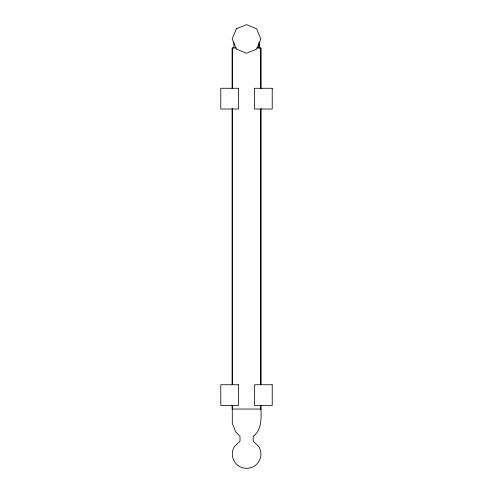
<?xml version="1.0" encoding="UTF-8"?>
<svg xmlns="http://www.w3.org/2000/svg" width="493" height="493" viewBox="0 0 493 493"><rect width="100%" height="100%" fill="white"/><g stroke="black" fill="none" stroke-linecap="round" stroke-linejoin="round"><path stroke-width="0.74" d="M260.926 405.203C260.933 415.926 262.954 428.984 253.211 436.317L253.211 441.087L259.01 446.868A14.322 14.322 0 0 1 246.611 468.35A14.322 14.322 0 0 1 234.206 446.868L240.005 441.087L240.005 436.317L235.857 432.188L232.289 423.376L232.289 405.203M236.48 47.95L232.178 47.95L232.178 88.758M256.736 47.95L260.926 47.95L260.926 88.758M232.289 409.054L260.926 409.054M260.926 108.78L260.926 384.417M260.822 47.95L260.822 88.758M260.822 108.78L260.822 384.417M260.822 405.203L260.822 409.054M259.213 41.967L259.213 48.117M258.954 43.507L258.954 48.117M233.892 41.967L233.892 48.117M232.289 47.95L232.289 88.758M232.289 108.78L232.289 384.417M232.178 108.78L232.178 384.417M232.178 405.203L232.178 409.054M236.375 28.847L232.178 38.972L236.375 49.097L246.5 53.287L256.625 49.097L260.822 38.972L256.625 28.847L246.5 24.65L236.375 28.847M238.489 88.272L220.784 88.272L220.784 109.027L238.489 109.027L238.489 88.272M272.216 88.272L254.511 88.272L254.511 109.027L272.216 109.027L272.216 88.272M238.489 384.743L220.784 384.743L220.784 405.499L238.489 405.499L238.489 384.743M272.216 384.743L254.511 384.743L254.511 405.499L272.216 405.499L272.216 384.743"/></g></svg>
